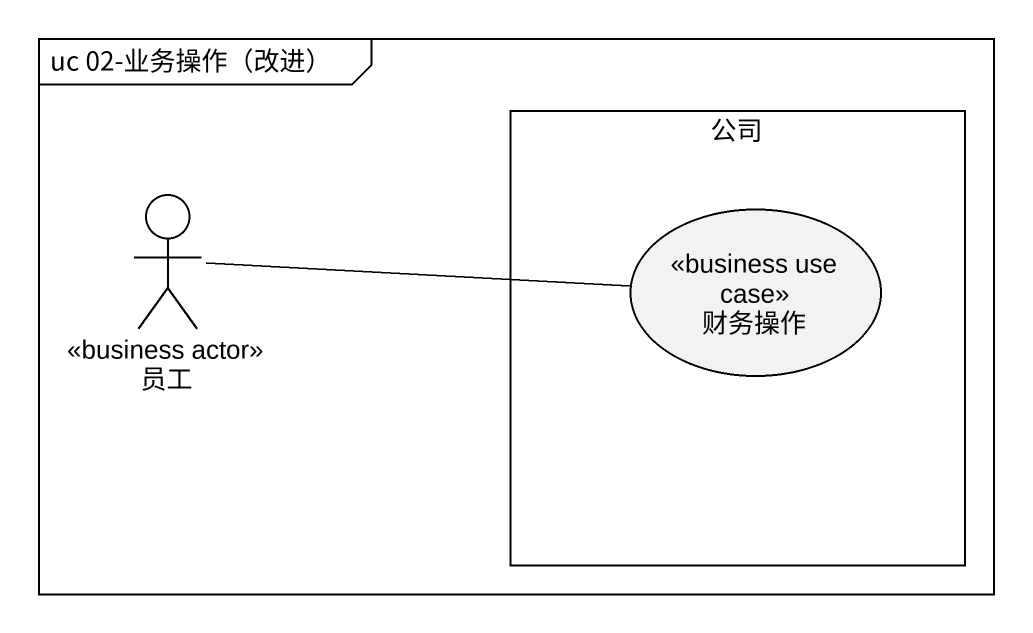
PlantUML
@startuml
mainframe uc 02-业务操作（改进）
rectangle 公司 {
  usecase 财务操作 <<business use case>>
}
actor 员工 <<business actor>>
员工 -right- 财务操作
@enduml
